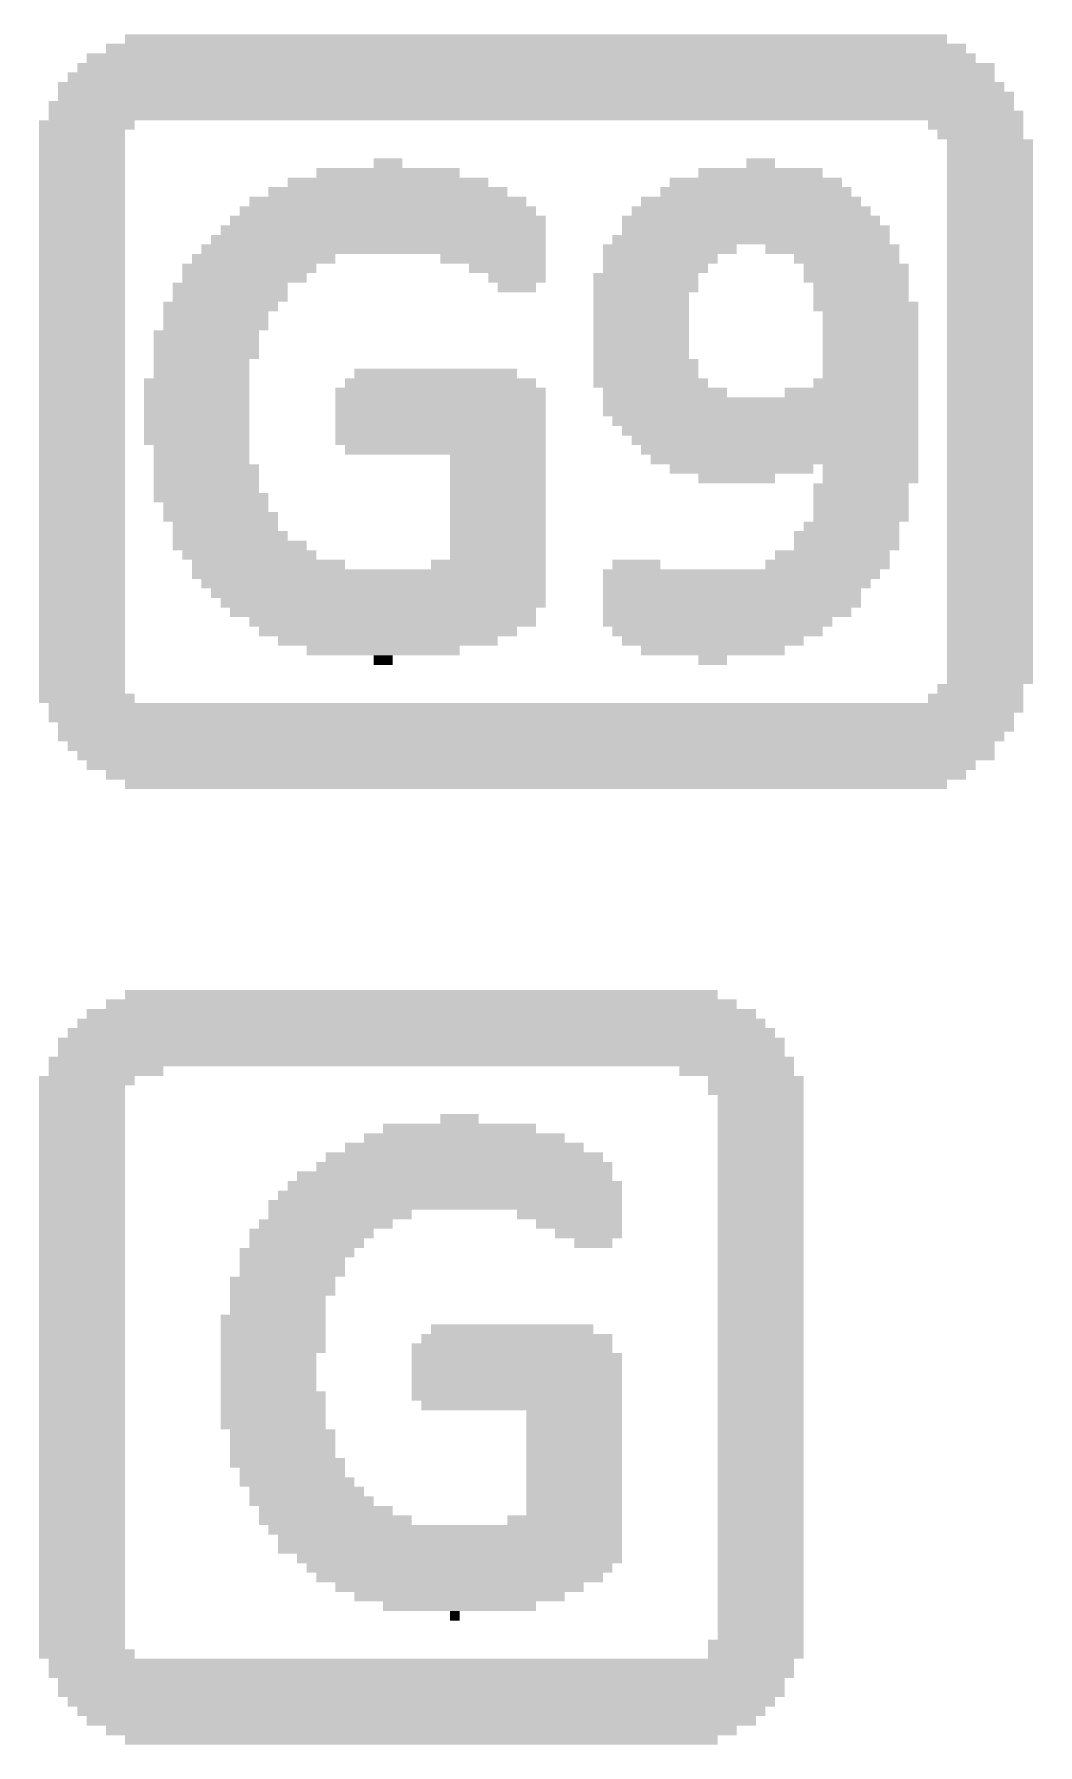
# Model space of a CAD drawing. Header units: millimetres. Extents: x -20.3 to 71.3, y -20.5 to 20.3.
# Drawn here: x 35.003 to 37.67, y -5.863 to -1.316 of the extents above; entities that cross this region are included whole.
import ezdxf

# ---------------------------------------------------------------- set-up
doc = ezdxf.new("R2010")
doc.units = ezdxf.units.MM
doc.layers.add('Top Silkscreen Layer', color=7, linetype='Continuous', true_color=0xffcc00)

msp = doc.modelspace()

# ---------------------------------------------------------------- linework, layer by layer
at = {"layer": 'Top Silkscreen Layer', "const_width": 0.0254}
for points in [[(35.2445, -1.3286), (37.4289, -1.3286)], [(35.2445, -1.3286), (37.4289, -1.3286)], [(35.1937, -1.354), (37.4797, -1.354)], [(35.1937, -1.354), (37.4797, -1.354)], [(35.1175, -1.4048), (37.5559, -1.4048)], [(35.1175, -1.4048), (37.5559, -1.4048)], [(35.1429, -1.3794), (37.5051, -1.3794)], [(35.1429, -1.3794), (37.5051, -1.3794)], [(35.0667, -1.4556), (37.5813, -1.4556)], [(35.0667, -1.4556), (37.5813, -1.4556)], [(35.0921, -1.4302), (37.5559, -1.4302)], [(35.0921, -1.4302), (37.5559, -1.4302)], [(35.0413, -1.5064), (37.6067, -1.5064)], [(35.0413, -1.5064), (37.6067, -1.5064)], [(35.0667, -1.481), (37.6067, -1.481)], [(35.0667, -1.481), (37.6067, -1.481)], [(35.0159, -1.5572), (35.2699, -1.5572)], [(35.0159, -1.5572), (35.2699, -1.5572)], [(35.0413, -1.5318), (37.6321, -1.5318)], [(35.0413, -1.5318), (37.6321, -1.5318)], [(37.3781, -1.5572), (37.6321, -1.5572)], [(37.3781, -1.5572), (37.6321, -1.5572)], [(35.0159, -1.5826), (35.2445, -1.5826)], [(35.0159, -1.5826), (35.2445, -1.5826)], [(37.4035, -1.5826), (37.6321, -1.5826)], [(37.4035, -1.5826), (37.6321, -1.5826)], [(35.0159, -1.608), (35.2445, -1.608)], [(35.0159, -1.608), (35.2445, -1.608)], [(35.0159, -1.6334), (35.2445, -1.6334)], [(35.0159, -1.6334), (35.2445, -1.6334)], [(37.4289, -1.608), (37.6575, -1.608)], [(37.4289, -1.608), (37.6575, -1.608)], [(37.4289, -1.6334), (37.6575, -1.6334)], [(37.4289, -1.6334), (37.6575, -1.6334)], [(35.0159, -1.6588), (35.2445, -1.6588)], [(35.0159, -1.6588), (35.2445, -1.6588)], [(35.0159, -1.6842), (35.2445, -1.6842)], [(35.0159, -1.6842), (35.2445, -1.6842)], [(35.7525, -1.6842), (36.1335, -1.6842)], [(35.7525, -1.6842), (36.1335, -1.6842)], [(35.9049, -1.6588), (35.9811, -1.6588)], [(35.9049, -1.6588), (35.9811, -1.6588)], [(36.7685, -1.6842), (37.0987, -1.6842)], [(36.7685, -1.6842), (37.0987, -1.6842)], [(36.8955, -1.6588), (36.9717, -1.6588)], [(36.8955, -1.6588), (36.9717, -1.6588)], [(37.4289, -1.6588), (37.6575, -1.6588)], [(37.4289, -1.6588), (37.6575, -1.6588)], [(37.4289, -1.6842), (37.6575, -1.6842)], [(37.4289, -1.6842), (37.6575, -1.6842)], [(35.0159, -1.7096), (35.2445, -1.7096)], [(35.0159, -1.7096), (35.2445, -1.7096)], [(35.0159, -1.735), (35.2445, -1.735)], [(35.0159, -1.735), (35.2445, -1.735)], [(35.6255, -1.735), (36.2605, -1.735)], [(35.6255, -1.735), (36.2605, -1.735)], [(35.6763, -1.7096), (36.2097, -1.7096)], [(35.6763, -1.7096), (36.2097, -1.7096)], [(36.6669, -1.735), (37.1749, -1.735)], [(36.6669, -1.735), (37.1749, -1.735)], [(36.6923, -1.7096), (37.1495, -1.7096)], [(36.6923, -1.7096), (37.1495, -1.7096)], [(37.4289, -1.7096), (37.6575, -1.7096)], [(37.4289, -1.7096), (37.6575, -1.7096)], [(37.4289, -1.735), (37.6575, -1.735)], [(37.4289, -1.735), (37.6575, -1.735)], [(35.0159, -1.7604), (35.2445, -1.7604)], [(35.0159, -1.7604), (35.2445, -1.7604)], [(35.0159, -1.7858), (35.2445, -1.7858)], [(35.0159, -1.7858), (35.2445, -1.7858)], [(35.5493, -1.7858), (36.3367, -1.7858)], [(35.5493, -1.7858), (36.3367, -1.7858)], [(35.5747, -1.7604), (36.3113, -1.7604)], [(35.5747, -1.7604), (36.3113, -1.7604)], [(36.5907, -1.7858), (37.2257, -1.7858)], [(36.5907, -1.7858), (37.2257, -1.7858)], [(36.6161, -1.7604), (37.2003, -1.7604)], [(36.6161, -1.7604), (37.2003, -1.7604)], [(37.4289, -1.7604), (37.6575, -1.7604)], [(37.4289, -1.7604), (37.6575, -1.7604)], [(37.4289, -1.7858), (37.6575, -1.7858)], [(37.4289, -1.7858), (37.6575, -1.7858)], [(35.0159, -1.8112), (35.2445, -1.8112)], [(35.0159, -1.8112), (35.2445, -1.8112)], [(35.5239, -1.8112), (36.3621, -1.8112)], [(35.5239, -1.8112), (36.3621, -1.8112)], [(36.5653, -1.8112), (37.2511, -1.8112)], [(36.5653, -1.8112), (37.2511, -1.8112)], [(37.4289, -1.8112), (37.6575, -1.8112)], [(37.4289, -1.8112), (37.6575, -1.8112)], [(35.0159, -1.8366), (35.2445, -1.8366)], [(35.0159, -1.8366), (35.2445, -1.8366)], [(35.0159, -1.862), (35.2445, -1.862)], [(35.0159, -1.862), (35.2445, -1.862)], [(35.4731, -1.862), (36.3621, -1.862)], [(35.4731, -1.862), (36.3621, -1.862)], [(35.4985, -1.8366), (36.3621, -1.8366)], [(35.4985, -1.8366), (36.3621, -1.8366)], [(36.5399, -1.862), (37.2765, -1.862)], [(36.5399, -1.862), (37.2765, -1.862)], [(36.5653, -1.8366), (37.2765, -1.8366)], [(36.5653, -1.8366), (37.2765, -1.8366)], [(37.4289, -1.8366), (37.6575, -1.8366)], [(37.4289, -1.8366), (37.6575, -1.8366)], [(37.4289, -1.862), (37.6575, -1.862)], [(37.4289, -1.862), (37.6575, -1.862)], [(35.0159, -1.8874), (35.2445, -1.8874)], [(35.0159, -1.8874), (35.2445, -1.8874)], [(35.0159, -1.9128), (35.2445, -1.9128)], [(35.0159, -1.9128), (35.2445, -1.9128)], [(35.4223, -1.9128), (35.8033, -1.9128)], [(35.4223, -1.9128), (35.8033, -1.9128)], [(35.4477, -1.8874), (36.3621, -1.8874)], [(35.4477, -1.8874), (36.3621, -1.8874)], [(36.0827, -1.9128), (36.3621, -1.9128)], [(36.0827, -1.9128), (36.3621, -1.9128)], [(36.5145, -1.8874), (36.8701, -1.8874)], [(36.5145, -1.8874), (36.8701, -1.8874)], [(36.5145, -1.9128), (36.8193, -1.9128)], [(36.5145, -1.9128), (36.8193, -1.9128)], [(36.9463, -1.8874), (37.3019, -1.8874)], [(36.9463, -1.8874), (37.3019, -1.8874)], [(37.0225, -1.9128), (37.3019, -1.9128)], [(37.0225, -1.9128), (37.3019, -1.9128)], [(37.4289, -1.8874), (37.6575, -1.8874)], [(37.4289, -1.8874), (37.6575, -1.8874)], [(37.4289, -1.9128), (37.6575, -1.9128)], [(37.4289, -1.9128), (37.6575, -1.9128)], [(35.0159, -1.9382), (35.2445, -1.9382)], [(35.0159, -1.9382), (35.2445, -1.9382)], [(35.0159, -1.9636), (35.2445, -1.9636)], [(35.0159, -1.9636), (35.2445, -1.9636)], [(35.3969, -1.9382), (35.7525, -1.9382)], [(35.3969, -1.9382), (35.7525, -1.9382)], [(35.3969, -1.9636), (35.7271, -1.9636)], [(35.3969, -1.9636), (35.7271, -1.9636)], [(36.1589, -1.9382), (36.3621, -1.9382)], [(36.1589, -1.9382), (36.3621, -1.9382)], [(36.2097, -1.9636), (36.3621, -1.9636)], [(36.2097, -1.9636), (36.3621, -1.9636)], [(36.4891, -1.9636), (36.7685, -1.9636)], [(36.4891, -1.9636), (36.7685, -1.9636)], [(36.5145, -1.9382), (36.7939, -1.9382)], [(36.5145, -1.9382), (36.7939, -1.9382)], [(37.0479, -1.9382), (37.3273, -1.9382)], [(37.0479, -1.9382), (37.3273, -1.9382)], [(37.0479, -1.9636), (37.3273, -1.9636)], [(37.0479, -1.9636), (37.3273, -1.9636)], [(37.4289, -1.9382), (37.6575, -1.9382)], [(37.4289, -1.9382), (37.6575, -1.9382)], [(37.4289, -1.9636), (37.6575, -1.9636)], [(37.4289, -1.9636), (37.6575, -1.9636)], [(35.0159, -1.989), (35.2445, -1.989)], [(35.0159, -1.989), (35.2445, -1.989)], [(35.3715, -1.989), (35.6763, -1.989)], [(35.3715, -1.989), (35.6763, -1.989)], [(36.2351, -1.989), (36.3367, -1.989)], [(36.2351, -1.989), (36.3367, -1.989)], [(36.4891, -1.989), (36.7685, -1.989)], [(36.4891, -1.989), (36.7685, -1.989)], [(37.0733, -1.989), (37.3273, -1.989)], [(37.0733, -1.989), (37.3273, -1.989)], [(37.4289, -1.989), (37.6575, -1.989)], [(37.4289, -1.989), (37.6575, -1.989)], [(35.0159, -2.0144), (35.2445, -2.0144)], [(35.0159, -2.0144), (35.2445, -2.0144)], [(35.0159, -2.0398), (35.2445, -2.0398)], [(35.0159, -2.0398), (35.2445, -2.0398)], [(35.3461, -2.0398), (35.6509, -2.0398)], [(35.3461, -2.0398), (35.6509, -2.0398)], [(35.3715, -2.0144), (35.6763, -2.0144)], [(35.3715, -2.0144), (35.6763, -2.0144)], [(36.4891, -2.0144), (36.7431, -2.0144)], [(36.4891, -2.0144), (36.7431, -2.0144)], [(36.4891, -2.0398), (36.7431, -2.0398)], [(36.4891, -2.0398), (36.7431, -2.0398)], [(37.0733, -2.0144), (37.3273, -2.0144)], [(37.0733, -2.0144), (37.3273, -2.0144)], [(37.0733, -2.0398), (37.3527, -2.0398)], [(37.0733, -2.0398), (37.3527, -2.0398)], [(37.4289, -2.0144), (37.6575, -2.0144)], [(37.4289, -2.0144), (37.6575, -2.0144)], [(37.4289, -2.0398), (37.6575, -2.0398)], [(37.4289, -2.0398), (37.6575, -2.0398)], [(35.0159, -2.0652), (35.2445, -2.0652)], [(35.0159, -2.0652), (35.2445, -2.0652)], [(35.0159, -2.0906), (35.2445, -2.0906)], [(35.0159, -2.0906), (35.2445, -2.0906)], [(35.3461, -2.0652), (35.6255, -2.0652)], [(35.3461, -2.0652), (35.6255, -2.0652)], [(35.3461, -2.0906), (35.6255, -2.0906)], [(35.3461, -2.0906), (35.6255, -2.0906)], [(36.4891, -2.0652), (36.7431, -2.0652)], [(36.4891, -2.0652), (36.7431, -2.0652)], [(36.4891, -2.0906), (36.7431, -2.0906)], [(36.4891, -2.0906), (36.7431, -2.0906)], [(37.0987, -2.0652), (37.3527, -2.0652)], [(37.0987, -2.0652), (37.3527, -2.0652)], [(37.0987, -2.0906), (37.3527, -2.0906)], [(37.0987, -2.0906), (37.3527, -2.0906)], [(37.4289, -2.0652), (37.6575, -2.0652)], [(37.4289, -2.0652), (37.6575, -2.0652)], [(37.4289, -2.0906), (37.6575, -2.0906)], [(37.4289, -2.0906), (37.6575, -2.0906)], [(35.0159, -2.116), (35.2445, -2.116)], [(35.0159, -2.116), (35.2445, -2.116)], [(35.0159, -2.1414), (35.2445, -2.1414)], [(35.0159, -2.1414), (35.2445, -2.1414)], [(35.3207, -2.116), (35.6001, -2.116)], [(35.3207, -2.116), (35.6001, -2.116)], [(35.3207, -2.1414), (35.6001, -2.1414)], [(35.3207, -2.1414), (35.6001, -2.1414)], [(36.4891, -2.116), (36.7431, -2.116)], [(36.4891, -2.116), (36.7431, -2.116)], [(36.4891, -2.1414), (36.7431, -2.1414)], [(36.4891, -2.1414), (36.7431, -2.1414)], [(37.0987, -2.116), (37.3527, -2.116)], [(37.0987, -2.116), (37.3527, -2.116)], [(37.0987, -2.1414), (37.3527, -2.1414)], [(37.0987, -2.1414), (37.3527, -2.1414)], [(37.4289, -2.116), (37.6575, -2.116)], [(37.4289, -2.116), (37.6575, -2.116)], [(37.4289, -2.1414), (37.6575, -2.1414)], [(37.4289, -2.1414), (37.6575, -2.1414)], [(35.0159, -2.1668), (35.2445, -2.1668)], [(35.0159, -2.1668), (35.2445, -2.1668)], [(35.0159, -2.1922), (35.2445, -2.1922)], [(35.0159, -2.1922), (35.2445, -2.1922)], [(35.3207, -2.1668), (35.6001, -2.1668)], [(35.3207, -2.1668), (35.6001, -2.1668)], [(35.3207, -2.1922), (35.5747, -2.1922)], [(35.3207, -2.1922), (35.5747, -2.1922)], [(36.4891, -2.1668), (36.7431, -2.1668)], [(36.4891, -2.1668), (36.7431, -2.1668)], [(36.4891, -2.1922), (36.7685, -2.1922)], [(36.4891, -2.1922), (36.7685, -2.1922)], [(37.0987, -2.1668), (37.3527, -2.1668)], [(37.0987, -2.1668), (37.3527, -2.1668)], [(37.0987, -2.1922), (37.3527, -2.1922)], [(37.0987, -2.1922), (37.3527, -2.1922)], [(37.4289, -2.1668), (37.6575, -2.1668)], [(37.4289, -2.1668), (37.6575, -2.1668)], [(37.4289, -2.1922), (37.6575, -2.1922)], [(37.4289, -2.1922), (37.6575, -2.1922)], [(35.0159, -2.2176), (35.2445, -2.2176)], [(35.0159, -2.2176), (35.2445, -2.2176)], [(35.3207, -2.2176), (35.5747, -2.2176)], [(35.3207, -2.2176), (35.5747, -2.2176)], [(35.8541, -2.2176), (36.2859, -2.2176)], [(35.8541, -2.2176), (36.2859, -2.2176)], [(36.4891, -2.2176), (36.7685, -2.2176)], [(36.4891, -2.2176), (36.7685, -2.2176)], [(37.0987, -2.2176), (37.3527, -2.2176)], [(37.0987, -2.2176), (37.3527, -2.2176)], [(37.4289, -2.2176), (37.6575, -2.2176)], [(37.4289, -2.2176), (37.6575, -2.2176)], [(35.0159, -2.243), (35.2445, -2.243)], [(35.0159, -2.243), (35.2445, -2.243)], [(35.0159, -2.2684), (35.2445, -2.2684)], [(35.0159, -2.2684), (35.2445, -2.2684)], [(35.2953, -2.243), (35.5747, -2.243)], [(35.2953, -2.243), (35.5747, -2.243)], [(35.2953, -2.2684), (35.5747, -2.2684)], [(35.2953, -2.2684), (35.5747, -2.2684)], [(35.8033, -2.2684), (36.3621, -2.2684)], [(35.8033, -2.2684), (36.3621, -2.2684)], [(35.8287, -2.243), (36.3367, -2.243)], [(35.8287, -2.243), (36.3367, -2.243)], [(36.4891, -2.243), (36.7939, -2.243)], [(36.4891, -2.243), (36.7939, -2.243)], [(36.5145, -2.2684), (36.8447, -2.2684)], [(36.5145, -2.2684), (36.8447, -2.2684)], [(36.9971, -2.2684), (37.3527, -2.2684)], [(36.9971, -2.2684), (37.3527, -2.2684)], [(37.0733, -2.243), (37.3527, -2.243)], [(37.0733, -2.243), (37.3527, -2.243)], [(37.4289, -2.243), (37.6575, -2.243)], [(37.4289, -2.243), (37.6575, -2.243)], [(37.4289, -2.2684), (37.6575, -2.2684)], [(37.4289, -2.2684), (37.6575, -2.2684)], [(35.0159, -2.2938), (35.2445, -2.2938)], [(35.0159, -2.2938), (35.2445, -2.2938)], [(35.0159, -2.3192), (35.2445, -2.3192)], [(35.0159, -2.3192), (35.2445, -2.3192)], [(35.2953, -2.2938), (35.5747, -2.2938)], [(35.2953, -2.2938), (35.5747, -2.2938)], [(35.2953, -2.3192), (35.5747, -2.3192)], [(35.2953, -2.3192), (35.5747, -2.3192)], [(35.8033, -2.2938), (36.3621, -2.2938)], [(35.8033, -2.2938), (36.3621, -2.2938)], [(35.8033, -2.3192), (36.3621, -2.3192)], [(35.8033, -2.3192), (36.3621, -2.3192)], [(36.5145, -2.2938), (37.3527, -2.2938)], [(36.5145, -2.2938), (37.3527, -2.2938)], [(36.5145, -2.3192), (37.3527, -2.3192)], [(36.5145, -2.3192), (37.3527, -2.3192)], [(37.4289, -2.2938), (37.6575, -2.2938)], [(37.4289, -2.2938), (37.6575, -2.2938)], [(37.4289, -2.3192), (37.6575, -2.3192)], [(37.4289, -2.3192), (37.6575, -2.3192)], [(35.0159, -2.3446), (35.2445, -2.3446)], [(35.0159, -2.3446), (35.2445, -2.3446)], [(35.0159, -2.37), (35.2445, -2.37)], [(35.0159, -2.37), (35.2445, -2.37)], [(35.2953, -2.3446), (35.5747, -2.3446)], [(35.2953, -2.3446), (35.5747, -2.3446)], [(35.2953, -2.37), (35.5747, -2.37)], [(35.2953, -2.37), (35.5747, -2.37)], [(35.8033, -2.3446), (36.3621, -2.3446)], [(35.8033, -2.3446), (36.3621, -2.3446)], [(35.8033, -2.37), (36.3621, -2.37)], [(35.8033, -2.37), (36.3621, -2.37)], [(36.5399, -2.3446), (37.3527, -2.3446)], [(36.5399, -2.3446), (37.3527, -2.3446)], [(36.5653, -2.37), (37.3527, -2.37)], [(36.5653, -2.37), (37.3527, -2.37)], [(37.4289, -2.3446), (37.6575, -2.3446)], [(37.4289, -2.3446), (37.6575, -2.3446)], [(37.4289, -2.37), (37.6575, -2.37)], [(37.4289, -2.37), (37.6575, -2.37)], [(35.0159, -2.3954), (35.2445, -2.3954)], [(35.0159, -2.3954), (35.2445, -2.3954)], [(35.0159, -2.4208), (35.2445, -2.4208)], [(35.0159, -2.4208), (35.2445, -2.4208)], [(35.2953, -2.3954), (35.5747, -2.3954)], [(35.2953, -2.3954), (35.5747, -2.3954)], [(35.3207, -2.4208), (35.5747, -2.4208)], [(35.3207, -2.4208), (35.5747, -2.4208)], [(35.8033, -2.3954), (36.3621, -2.3954)], [(35.8033, -2.3954), (36.3621, -2.3954)], [(35.8287, -2.4208), (36.3621, -2.4208)], [(35.8287, -2.4208), (36.3621, -2.4208)], [(36.5907, -2.3954), (37.3527, -2.3954)], [(36.5907, -2.3954), (37.3527, -2.3954)], [(36.6161, -2.4208), (37.3527, -2.4208)], [(36.6161, -2.4208), (37.3527, -2.4208)], [(37.4289, -2.3954), (37.6575, -2.3954)], [(37.4289, -2.3954), (37.6575, -2.3954)], [(37.4289, -2.4208), (37.6575, -2.4208)], [(37.4289, -2.4208), (37.6575, -2.4208)], [(35.0159, -2.4462), (35.2445, -2.4462)], [(35.0159, -2.4462), (35.2445, -2.4462)], [(35.3207, -2.4462), (35.5747, -2.4462)], [(35.3207, -2.4462), (35.5747, -2.4462)], [(36.1081, -2.4462), (36.3621, -2.4462)], [(36.1081, -2.4462), (36.3621, -2.4462)], [(36.6415, -2.4462), (37.3527, -2.4462)], [(36.6415, -2.4462), (37.3527, -2.4462)], [(37.4289, -2.4462), (37.6575, -2.4462)], [(37.4289, -2.4462), (37.6575, -2.4462)], [(35.0159, -2.4716), (35.2445, -2.4716)], [(35.0159, -2.4716), (35.2445, -2.4716)], [(35.0159, -2.497), (35.2445, -2.497)], [(35.0159, -2.497), (35.2445, -2.497)], [(35.3207, -2.4716), (35.6001, -2.4716)], [(35.3207, -2.4716), (35.6001, -2.4716)], [(35.3207, -2.497), (35.6001, -2.497)], [(35.3207, -2.497), (35.6001, -2.497)], [(36.1081, -2.4716), (36.3621, -2.4716)], [(36.1081, -2.4716), (36.3621, -2.4716)], [(36.1081, -2.497), (36.3621, -2.497)], [(36.1081, -2.497), (36.3621, -2.497)], [(36.6923, -2.4716), (37.0733, -2.4716)], [(36.6923, -2.4716), (37.0733, -2.4716)], [(36.7685, -2.497), (36.9717, -2.497)], [(36.7685, -2.497), (36.9717, -2.497)], [(37.0987, -2.4716), (37.3527, -2.4716)], [(37.0987, -2.4716), (37.3527, -2.4716)], [(37.0987, -2.497), (37.3527, -2.497)], [(37.0987, -2.497), (37.3527, -2.497)], [(37.4289, -2.4716), (37.6575, -2.4716)], [(37.4289, -2.4716), (37.6575, -2.4716)], [(37.4289, -2.497), (37.6575, -2.497)], [(37.4289, -2.497), (37.6575, -2.497)], [(35.0159, -2.5224), (35.2445, -2.5224)], [(35.0159, -2.5224), (35.2445, -2.5224)], [(35.0159, -2.5478), (35.2445, -2.5478)], [(35.0159, -2.5478), (35.2445, -2.5478)], [(35.3207, -2.5224), (35.6001, -2.5224)], [(35.3207, -2.5224), (35.6001, -2.5224)], [(35.3207, -2.5478), (35.6255, -2.5478)], [(35.3207, -2.5478), (35.6255, -2.5478)], [(36.1081, -2.5224), (36.3621, -2.5224)], [(36.1081, -2.5224), (36.3621, -2.5224)], [(36.1081, -2.5478), (36.3621, -2.5478)], [(36.1081, -2.5478), (36.3621, -2.5478)], [(37.0733, -2.5224), (37.3273, -2.5224)], [(37.0733, -2.5224), (37.3273, -2.5224)], [(37.0733, -2.5478), (37.3273, -2.5478)], [(37.0733, -2.5478), (37.3273, -2.5478)], [(37.4289, -2.5224), (37.6575, -2.5224)], [(37.4289, -2.5224), (37.6575, -2.5224)], [(37.4289, -2.5478), (37.6575, -2.5478)], [(37.4289, -2.5478), (37.6575, -2.5478)], [(35.0159, -2.5732), (35.2445, -2.5732)], [(35.0159, -2.5732), (35.2445, -2.5732)], [(35.0159, -2.5986), (35.2445, -2.5986)], [(35.0159, -2.5986), (35.2445, -2.5986)], [(35.3461, -2.5732), (35.6255, -2.5732)], [(35.3461, -2.5732), (35.6255, -2.5732)], [(35.3461, -2.5986), (35.6509, -2.5986)], [(35.3461, -2.5986), (35.6509, -2.5986)], [(36.1081, -2.5732), (36.3621, -2.5732)], [(36.1081, -2.5732), (36.3621, -2.5732)], [(36.1081, -2.5986), (36.3621, -2.5986)], [(36.1081, -2.5986), (36.3621, -2.5986)], [(37.0733, -2.5732), (37.3273, -2.5732)], [(37.0733, -2.5732), (37.3273, -2.5732)], [(37.0733, -2.5986), (37.3273, -2.5986)], [(37.0733, -2.5986), (37.3273, -2.5986)], [(37.4289, -2.5732), (37.6575, -2.5732)], [(37.4289, -2.5732), (37.6575, -2.5732)], [(37.4289, -2.5986), (37.6575, -2.5986)], [(37.4289, -2.5986), (37.6575, -2.5986)], [(35.0159, -2.624), (35.2445, -2.624)], [(35.0159, -2.624), (35.2445, -2.624)], [(35.0159, -2.6494), (35.2445, -2.6494)], [(35.0159, -2.6494), (35.2445, -2.6494)], [(35.3715, -2.624), (35.6509, -2.624)], [(35.3715, -2.624), (35.6509, -2.624)], [(35.3715, -2.6494), (35.6763, -2.6494)], [(35.3715, -2.6494), (35.6763, -2.6494)], [(36.1081, -2.624), (36.3621, -2.624)], [(36.1081, -2.624), (36.3621, -2.624)], [(36.1081, -2.6494), (36.3621, -2.6494)], [(36.1081, -2.6494), (36.3621, -2.6494)], [(37.0225, -2.6494), (37.3019, -2.6494)], [(37.0225, -2.6494), (37.3019, -2.6494)], [(37.0479, -2.624), (37.3019, -2.624)], [(37.0479, -2.624), (37.3019, -2.624)], [(37.4289, -2.624), (37.6575, -2.624)], [(37.4289, -2.624), (37.6575, -2.624)], [(37.4289, -2.6494), (37.6575, -2.6494)], [(37.4289, -2.6494), (37.6575, -2.6494)], [(35.0159, -2.6748), (35.2445, -2.6748)], [(35.0159, -2.6748), (35.2445, -2.6748)], [(35.3715, -2.6748), (35.7271, -2.6748)], [(35.3715, -2.6748), (35.7271, -2.6748)], [(36.1081, -2.6748), (36.3621, -2.6748)], [(36.1081, -2.6748), (36.3621, -2.6748)], [(37.0225, -2.6748), (37.3019, -2.6748)], [(37.0225, -2.6748), (37.3019, -2.6748)], [(37.4289, -2.6748), (37.6575, -2.6748)], [(37.4289, -2.6748), (37.6575, -2.6748)], [(35.0159, -2.7002), (35.2445, -2.7002)], [(35.0159, -2.7002), (35.2445, -2.7002)], [(35.0159, -2.7256), (35.2445, -2.7256)], [(35.0159, -2.7256), (35.2445, -2.7256)], [(35.3969, -2.7002), (35.7525, -2.7002)], [(35.3969, -2.7002), (35.7525, -2.7002)], [(35.4223, -2.7256), (35.8287, -2.7256)], [(35.4223, -2.7256), (35.8287, -2.7256)], [(36.0573, -2.7256), (36.3621, -2.7256)], [(36.0573, -2.7256), (36.3621, -2.7256)], [(36.1081, -2.7002), (36.3621, -2.7002)], [(36.1081, -2.7002), (36.3621, -2.7002)], [(36.5399, -2.7256), (36.6669, -2.7256)], [(36.5399, -2.7256), (36.6669, -2.7256)], [(36.9463, -2.7256), (37.2765, -2.7256)], [(36.9463, -2.7256), (37.2765, -2.7256)], [(36.9717, -2.7002), (37.2765, -2.7002)], [(36.9717, -2.7002), (37.2765, -2.7002)], [(37.4289, -2.7002), (37.6575, -2.7002)], [(37.4289, -2.7002), (37.6575, -2.7002)], [(37.4289, -2.7256), (37.6575, -2.7256)], [(37.4289, -2.7256), (37.6575, -2.7256)], [(35.0159, -2.751), (35.2445, -2.751)], [(35.0159, -2.751), (35.2445, -2.751)], [(35.0159, -2.7764), (35.2445, -2.7764)], [(35.0159, -2.7764), (35.2445, -2.7764)], [(35.4223, -2.751), (36.3621, -2.751)], [(35.4223, -2.751), (36.3621, -2.751)], [(35.4477, -2.7764), (36.3621, -2.7764)], [(35.4477, -2.7764), (36.3621, -2.7764)], [(36.5145, -2.751), (37.2511, -2.751)], [(36.5145, -2.751), (37.2511, -2.751)], [(36.5145, -2.7764), (37.2257, -2.7764)], [(36.5145, -2.7764), (37.2257, -2.7764)], [(37.4289, -2.751), (37.6575, -2.751)], [(37.4289, -2.751), (37.6575, -2.751)], [(37.4289, -2.7764), (37.6575, -2.7764)], [(37.4289, -2.7764), (37.6575, -2.7764)], [(35.0159, -2.8018), (35.2445, -2.8018)], [(35.0159, -2.8018), (35.2445, -2.8018)], [(35.0159, -2.8272), (35.2445, -2.8272)], [(35.0159, -2.8272), (35.2445, -2.8272)], [(35.4731, -2.8018), (36.3621, -2.8018)], [(35.4731, -2.8018), (36.3621, -2.8018)], [(35.4985, -2.8272), (36.3621, -2.8272)], [(35.4985, -2.8272), (36.3621, -2.8272)], [(36.5145, -2.8018), (37.2003, -2.8018)], [(36.5145, -2.8018), (37.2003, -2.8018)], [(36.5145, -2.8272), (37.2003, -2.8272)], [(36.5145, -2.8272), (37.2003, -2.8272)], [(37.4289, -2.8018), (37.6575, -2.8018)], [(37.4289, -2.8018), (37.6575, -2.8018)], [(37.4289, -2.8272), (37.6575, -2.8272)], [(37.4289, -2.8272), (37.6575, -2.8272)], [(35.0159, -2.8526), (35.2445, -2.8526)], [(35.0159, -2.8526), (35.2445, -2.8526)], [(35.5239, -2.8526), (36.3367, -2.8526)], [(35.5239, -2.8526), (36.3367, -2.8526)], [(36.5145, -2.8526), (37.1749, -2.8526)], [(36.5145, -2.8526), (37.1749, -2.8526)], [(37.4289, -2.8526), (37.6575, -2.8526)], [(37.4289, -2.8526), (37.6575, -2.8526)], [(35.0159, -2.878), (35.2445, -2.878)], [(35.0159, -2.878), (35.2445, -2.878)], [(35.0159, -2.9034), (35.2445, -2.9034)], [(35.0159, -2.9034), (35.2445, -2.9034)], [(35.5747, -2.878), (36.3367, -2.878)], [(35.5747, -2.878), (36.3367, -2.878)], [(35.6001, -2.9034), (36.2859, -2.9034)], [(35.6001, -2.9034), (36.2859, -2.9034)], [(36.5145, -2.878), (37.1241, -2.878)], [(36.5145, -2.878), (37.1241, -2.878)], [(36.5399, -2.9034), (37.0987, -2.9034)], [(36.5399, -2.9034), (37.0987, -2.9034)], [(37.4289, -2.878), (37.6575, -2.878)], [(37.4289, -2.878), (37.6575, -2.878)], [(37.4289, -2.9034), (37.6575, -2.9034)], [(37.4289, -2.9034), (37.6575, -2.9034)], [(35.0159, -2.9288), (35.2445, -2.9288)], [(35.0159, -2.9288), (35.2445, -2.9288)], [(35.0159, -2.9542), (35.2445, -2.9542)], [(35.0159, -2.9542), (35.2445, -2.9542)], [(35.6509, -2.9288), (36.2351, -2.9288)], [(35.6509, -2.9288), (36.2351, -2.9288)], [(35.7271, -2.9542), (36.1335, -2.9542)], [(35.7271, -2.9542), (36.1335, -2.9542)], [(36.5653, -2.9288), (37.0479, -2.9288)], [(36.5653, -2.9288), (37.0479, -2.9288)], [(36.6161, -2.9542), (36.9971, -2.9542)], [(36.6161, -2.9542), (36.9971, -2.9542)], [(37.4289, -2.9288), (37.6575, -2.9288)], [(37.4289, -2.9288), (37.6575, -2.9288)], [(37.4289, -2.9542), (37.6575, -2.9542)], [(37.4289, -2.9542), (37.6575, -2.9542)], [(35.0159, -2.9796), (35.2445, -2.9796)], [(35.0159, -2.9796), (35.2445, -2.9796)], [(35.0159, -3.005), (35.2445, -3.005)], [(35.0159, -3.005), (35.2445, -3.005)], [(35.9049, -2.9796), (35.9557, -2.9796)], [(35.9049, -2.9796), (35.9557, -2.9796)], [(36.7685, -2.9796), (36.8447, -2.9796)], [(36.7685, -2.9796), (36.8447, -2.9796)], [(37.4289, -2.9796), (37.6575, -2.9796)], [(37.4289, -2.9796), (37.6575, -2.9796)], [(37.4289, -3.005), (37.6575, -3.005)], [(37.4289, -3.005), (37.6575, -3.005)], [(35.0159, -3.0304), (35.2445, -3.0304)], [(35.0159, -3.0304), (35.2445, -3.0304)], [(35.0159, -3.0558), (35.2445, -3.0558)], [(35.0159, -3.0558), (35.2445, -3.0558)], [(37.4035, -3.0558), (37.6321, -3.0558)], [(37.4035, -3.0558), (37.6321, -3.0558)], [(37.4289, -3.0304), (37.6575, -3.0304)], [(37.4289, -3.0304), (37.6575, -3.0304)], [(35.0159, -3.0812), (35.2699, -3.0812)], [(35.0159, -3.0812), (35.2699, -3.0812)], [(37.3781, -3.0812), (37.6321, -3.0812)], [(37.3781, -3.0812), (37.6321, -3.0812)], [(35.0413, -3.1066), (37.6321, -3.1066)], [(35.0413, -3.1066), (37.6321, -3.1066)], [(35.0413, -3.132), (37.6067, -3.132)], [(35.0413, -3.132), (37.6067, -3.132)], [(35.0667, -3.1574), (37.6067, -3.1574)], [(35.0667, -3.1574), (37.6067, -3.1574)], [(35.0667, -3.1828), (37.5813, -3.1828)], [(35.0667, -3.1828), (37.5813, -3.1828)], [(35.0921, -3.2082), (37.5559, -3.2082)], [(35.0921, -3.2082), (37.5559, -3.2082)], [(35.1175, -3.2336), (37.5559, -3.2336)], [(35.1175, -3.2336), (37.5559, -3.2336)], [(35.1429, -3.259), (37.5051, -3.259)], [(35.1429, -3.259), (37.5051, -3.259)], [(35.1937, -3.2844), (37.4797, -3.2844)], [(35.1937, -3.2844), (37.4797, -3.2844)], [(35.2445, -3.3098), (37.4289, -3.3098)], [(35.2445, -3.3098), (37.4289, -3.3098)], [(35.2445, -3.8686), (36.8193, -3.8686)], [(35.2445, -3.8686), (36.8193, -3.8686)], [(35.1429, -3.9194), (36.9209, -3.9194)], [(35.1429, -3.9194), (36.9209, -3.9194)], [(35.1937, -3.894), (36.8701, -3.894)], [(35.1937, -3.894), (36.8701, -3.894)], [(35.1175, -3.9448), (36.9463, -3.9448)], [(35.1175, -3.9448), (36.9463, -3.9448)], [(35.0667, -3.9956), (36.9971, -3.9956)], [(35.0667, -3.9956), (36.9971, -3.9956)], [(35.0921, -3.9702), (36.9717, -3.9702)], [(35.0921, -3.9702), (36.9717, -3.9702)], [(35.0413, -4.0464), (37.0225, -4.0464)], [(35.0413, -4.0464), (37.0225, -4.0464)], [(35.0667, -4.021), (36.9971, -4.021)], [(35.0667, -4.021), (36.9971, -4.021)], [(35.0159, -4.0972), (35.2699, -4.0972)], [(35.0159, -4.0972), (35.2699, -4.0972)], [(35.0413, -4.0718), (35.3461, -4.0718)], [(35.0413, -4.0718), (35.3461, -4.0718)], [(36.7177, -4.0718), (37.0225, -4.0718)], [(36.7177, -4.0718), (37.0225, -4.0718)], [(36.7939, -4.0972), (37.0479, -4.0972)], [(36.7939, -4.0972), (37.0479, -4.0972)], [(35.0159, -4.1226), (35.2445, -4.1226)], [(35.0159, -4.1226), (35.2445, -4.1226)], [(35.0159, -4.148), (35.2445, -4.148)], [(35.0159, -4.148), (35.2445, -4.148)], [(36.7939, -4.1226), (37.0479, -4.1226)], [(36.7939, -4.1226), (37.0479, -4.1226)], [(36.8193, -4.148), (37.0479, -4.148)], [(36.8193, -4.148), (37.0479, -4.148)], [(35.0159, -4.1734), (35.2445, -4.1734)], [(35.0159, -4.1734), (35.2445, -4.1734)], [(36.8193, -4.1734), (37.0479, -4.1734)], [(36.8193, -4.1734), (37.0479, -4.1734)], [(35.0159, -4.1988), (35.2445, -4.1988)], [(35.0159, -4.1988), (35.2445, -4.1988)], [(35.0159, -4.2242), (35.2445, -4.2242)], [(35.0159, -4.2242), (35.2445, -4.2242)], [(35.9303, -4.2242), (36.3367, -4.2242)], [(35.9303, -4.2242), (36.3367, -4.2242)], [(36.0827, -4.1988), (36.1843, -4.1988)], [(36.0827, -4.1988), (36.1843, -4.1988)], [(36.8193, -4.1988), (37.0479, -4.1988)], [(36.8193, -4.1988), (37.0479, -4.1988)], [(36.8193, -4.2242), (37.0479, -4.2242)], [(36.8193, -4.2242), (37.0479, -4.2242)], [(35.0159, -4.2496), (35.2445, -4.2496)], [(35.0159, -4.2496), (35.2445, -4.2496)], [(35.0159, -4.275), (35.2445, -4.275)], [(35.0159, -4.275), (35.2445, -4.275)], [(35.8287, -4.275), (36.4637, -4.275)], [(35.8287, -4.275), (36.4637, -4.275)], [(35.8795, -4.2496), (36.4129, -4.2496)], [(35.8795, -4.2496), (36.4129, -4.2496)], [(36.8193, -4.2496), (37.0479, -4.2496)], [(36.8193, -4.2496), (37.0479, -4.2496)], [(36.8193, -4.275), (37.0479, -4.275)], [(36.8193, -4.275), (37.0479, -4.275)], [(35.0159, -4.3004), (35.2445, -4.3004)], [(35.0159, -4.3004), (35.2445, -4.3004)], [(35.0159, -4.3258), (35.2445, -4.3258)], [(35.0159, -4.3258), (35.2445, -4.3258)], [(35.7525, -4.3258), (36.5399, -4.3258)], [(35.7525, -4.3258), (36.5399, -4.3258)], [(35.7779, -4.3004), (36.5145, -4.3004)], [(35.7779, -4.3004), (36.5145, -4.3004)], [(36.8193, -4.3004), (37.0479, -4.3004)], [(36.8193, -4.3004), (37.0479, -4.3004)], [(36.8193, -4.3258), (37.0479, -4.3258)], [(36.8193, -4.3258), (37.0479, -4.3258)], [(35.0159, -4.3512), (35.2445, -4.3512)], [(35.0159, -4.3512), (35.2445, -4.3512)], [(35.0159, -4.3766), (35.2445, -4.3766)], [(35.0159, -4.3766), (35.2445, -4.3766)], [(35.6763, -4.3766), (36.5653, -4.3766)], [(35.6763, -4.3766), (36.5653, -4.3766)], [(35.7017, -4.3512), (36.5399, -4.3512)], [(35.7017, -4.3512), (36.5399, -4.3512)], [(36.8193, -4.3512), (37.0479, -4.3512)], [(36.8193, -4.3512), (37.0479, -4.3512)], [(36.8193, -4.3766), (37.0479, -4.3766)], [(36.8193, -4.3766), (37.0479, -4.3766)], [(35.0159, -4.402), (35.2445, -4.402)], [(35.0159, -4.402), (35.2445, -4.402)], [(35.6509, -4.402), (36.5653, -4.402)], [(35.6509, -4.402), (36.5653, -4.402)], [(36.8193, -4.402), (37.0479, -4.402)], [(36.8193, -4.402), (37.0479, -4.402)], [(35.0159, -4.4274), (35.2445, -4.4274)], [(35.0159, -4.4274), (35.2445, -4.4274)], [(35.0159, -4.4528), (35.2445, -4.4528)], [(35.0159, -4.4528), (35.2445, -4.4528)], [(35.6255, -4.4274), (36.5653, -4.4274)], [(35.6255, -4.4274), (36.5653, -4.4274)], [(35.6255, -4.4528), (36.0065, -4.4528)], [(35.6255, -4.4528), (36.0065, -4.4528)], [(36.2859, -4.4528), (36.5653, -4.4528)], [(36.2859, -4.4528), (36.5653, -4.4528)], [(36.8193, -4.4274), (37.0479, -4.4274)], [(36.8193, -4.4274), (37.0479, -4.4274)], [(36.8193, -4.4528), (37.0479, -4.4528)], [(36.8193, -4.4528), (37.0479, -4.4528)], [(35.0159, -4.4782), (35.2445, -4.4782)], [(35.0159, -4.4782), (35.2445, -4.4782)], [(35.0159, -4.5036), (35.2445, -4.5036)], [(35.0159, -4.5036), (35.2445, -4.5036)], [(35.5747, -4.5036), (35.9049, -4.5036)], [(35.5747, -4.5036), (35.9049, -4.5036)], [(35.6001, -4.4782), (35.9557, -4.4782)], [(35.6001, -4.4782), (35.9557, -4.4782)], [(36.3367, -4.4782), (36.5653, -4.4782)], [(36.3367, -4.4782), (36.5653, -4.4782)], [(36.3875, -4.5036), (36.5653, -4.5036)], [(36.3875, -4.5036), (36.5653, -4.5036)], [(36.8193, -4.4782), (37.0479, -4.4782)], [(36.8193, -4.4782), (37.0479, -4.4782)], [(36.8193, -4.5036), (37.0479, -4.5036)], [(36.8193, -4.5036), (37.0479, -4.5036)], [(35.0159, -4.529), (35.2445, -4.529)], [(35.0159, -4.529), (35.2445, -4.529)], [(35.0159, -4.5544), (35.2445, -4.5544)], [(35.0159, -4.5544), (35.2445, -4.5544)], [(35.5493, -4.5544), (35.8541, -4.5544)], [(35.5493, -4.5544), (35.8541, -4.5544)], [(35.5747, -4.529), (35.8795, -4.529)], [(35.5747, -4.529), (35.8795, -4.529)], [(36.4383, -4.529), (36.5399, -4.529)], [(36.4383, -4.529), (36.5399, -4.529)], [(36.8193, -4.529), (37.0479, -4.529)], [(36.8193, -4.529), (37.0479, -4.529)], [(36.8193, -4.5544), (37.0479, -4.5544)], [(36.8193, -4.5544), (37.0479, -4.5544)], [(35.0159, -4.5798), (35.2445, -4.5798)], [(35.0159, -4.5798), (35.2445, -4.5798)], [(35.5493, -4.5798), (35.8287, -4.5798)], [(35.5493, -4.5798), (35.8287, -4.5798)], [(36.8193, -4.5798), (37.0479, -4.5798)], [(36.8193, -4.5798), (37.0479, -4.5798)], [(35.0159, -4.6052), (35.2445, -4.6052)], [(35.0159, -4.6052), (35.2445, -4.6052)], [(35.0159, -4.6306), (35.2445, -4.6306)], [(35.0159, -4.6306), (35.2445, -4.6306)], [(35.5239, -4.6306), (35.8033, -4.6306)], [(35.5239, -4.6306), (35.8033, -4.6306)], [(35.5493, -4.6052), (35.8287, -4.6052)], [(35.5493, -4.6052), (35.8287, -4.6052)], [(36.8193, -4.6052), (37.0479, -4.6052)], [(36.8193, -4.6052), (37.0479, -4.6052)], [(36.8193, -4.6306), (37.0479, -4.6306)], [(36.8193, -4.6306), (37.0479, -4.6306)], [(35.0159, -4.656), (35.2445, -4.656)], [(35.0159, -4.656), (35.2445, -4.656)], [(35.0159, -4.6814), (35.2445, -4.6814)], [(35.0159, -4.6814), (35.2445, -4.6814)], [(35.5239, -4.656), (35.8033, -4.656)], [(35.5239, -4.656), (35.8033, -4.656)], [(35.5239, -4.6814), (35.7779, -4.6814)], [(35.5239, -4.6814), (35.7779, -4.6814)], [(36.8193, -4.656), (37.0479, -4.656)], [(36.8193, -4.656), (37.0479, -4.656)], [(36.8193, -4.6814), (37.0479, -4.6814)], [(36.8193, -4.6814), (37.0479, -4.6814)], [(35.0159, -4.7068), (35.2445, -4.7068)], [(35.0159, -4.7068), (35.2445, -4.7068)], [(35.0159, -4.7322), (35.2445, -4.7322)], [(35.0159, -4.7322), (35.2445, -4.7322)], [(35.4985, -4.7322), (35.7779, -4.7322)], [(35.4985, -4.7322), (35.7779, -4.7322)], [(35.5239, -4.7068), (35.7779, -4.7068)], [(35.5239, -4.7068), (35.7779, -4.7068)], [(36.8193, -4.7068), (37.0479, -4.7068)], [(36.8193, -4.7068), (37.0479, -4.7068)], [(36.8193, -4.7322), (37.0479, -4.7322)], [(36.8193, -4.7322), (37.0479, -4.7322)], [(35.0159, -4.7576), (35.2445, -4.7576)], [(35.0159, -4.7576), (35.2445, -4.7576)], [(35.0159, -4.783), (35.2445, -4.783)], [(35.0159, -4.783), (35.2445, -4.783)], [(35.4985, -4.7576), (35.7779, -4.7576)], [(35.4985, -4.7576), (35.7779, -4.7576)], [(35.4985, -4.783), (35.7779, -4.783)], [(35.4985, -4.783), (35.7779, -4.783)], [(36.0319, -4.783), (36.5399, -4.783)], [(36.0319, -4.783), (36.5399, -4.783)], [(36.0573, -4.7576), (36.4891, -4.7576)], [(36.0573, -4.7576), (36.4891, -4.7576)], [(36.8193, -4.7576), (37.0479, -4.7576)], [(36.8193, -4.7576), (37.0479, -4.7576)], [(36.8193, -4.783), (37.0479, -4.783)], [(36.8193, -4.783), (37.0479, -4.783)], [(35.0159, -4.8084), (35.2445, -4.8084)], [(35.0159, -4.8084), (35.2445, -4.8084)], [(35.4985, -4.8084), (35.7779, -4.8084)], [(35.4985, -4.8084), (35.7779, -4.8084)], [(36.0065, -4.8084), (36.5399, -4.8084)], [(36.0065, -4.8084), (36.5399, -4.8084)], [(36.8193, -4.8084), (37.0479, -4.8084)], [(36.8193, -4.8084), (37.0479, -4.8084)], [(35.0159, -4.8338), (35.2445, -4.8338)], [(35.0159, -4.8338), (35.2445, -4.8338)], [(35.0159, -4.8592), (35.2445, -4.8592)], [(35.0159, -4.8592), (35.2445, -4.8592)], [(35.4985, -4.8338), (35.7525, -4.8338)], [(35.4985, -4.8338), (35.7525, -4.8338)], [(35.4985, -4.8592), (35.7525, -4.8592)], [(35.4985, -4.8592), (35.7525, -4.8592)], [(36.0065, -4.8338), (36.5653, -4.8338)], [(36.0065, -4.8338), (36.5653, -4.8338)], [(36.0065, -4.8592), (36.5653, -4.8592)], [(36.0065, -4.8592), (36.5653, -4.8592)], [(36.8193, -4.8338), (37.0479, -4.8338)], [(36.8193, -4.8338), (37.0479, -4.8338)], [(36.8193, -4.8592), (37.0479, -4.8592)], [(36.8193, -4.8592), (37.0479, -4.8592)], [(35.0159, -4.8846), (35.2445, -4.8846)], [(35.0159, -4.8846), (35.2445, -4.8846)], [(35.0159, -4.91), (35.2445, -4.91)], [(35.0159, -4.91), (35.2445, -4.91)], [(35.4985, -4.8846), (35.7525, -4.8846)], [(35.4985, -4.8846), (35.7525, -4.8846)], [(35.4985, -4.91), (35.7525, -4.91)], [(35.4985, -4.91), (35.7525, -4.91)], [(36.0065, -4.8846), (36.5653, -4.8846)], [(36.0065, -4.8846), (36.5653, -4.8846)], [(36.0065, -4.91), (36.5653, -4.91)], [(36.0065, -4.91), (36.5653, -4.91)], [(36.8193, -4.8846), (37.0479, -4.8846)], [(36.8193, -4.8846), (37.0479, -4.8846)], [(36.8193, -4.91), (37.0479, -4.91)], [(36.8193, -4.91), (37.0479, -4.91)], [(35.0159, -4.9354), (35.2445, -4.9354)], [(35.0159, -4.9354), (35.2445, -4.9354)], [(35.0159, -4.9608), (35.2445, -4.9608)], [(35.0159, -4.9608), (35.2445, -4.9608)], [(35.4985, -4.9354), (35.7779, -4.9354)], [(35.4985, -4.9354), (35.7779, -4.9354)], [(35.4985, -4.9608), (35.7779, -4.9608)], [(35.4985, -4.9608), (35.7779, -4.9608)], [(36.0065, -4.9354), (36.5653, -4.9354)], [(36.0065, -4.9354), (36.5653, -4.9354)], [(36.0319, -4.9608), (36.5653, -4.9608)], [(36.0319, -4.9608), (36.5653, -4.9608)], [(36.8193, -4.9354), (37.0479, -4.9354)], [(36.8193, -4.9354), (37.0479, -4.9354)], [(36.8193, -4.9608), (37.0479, -4.9608)], [(36.8193, -4.9608), (37.0479, -4.9608)], [(35.0159, -4.9862), (35.2445, -4.9862)], [(35.0159, -4.9862), (35.2445, -4.9862)], [(35.0159, -5.0116), (35.2445, -5.0116)], [(35.0159, -5.0116), (35.2445, -5.0116)], [(35.4985, -4.9862), (35.7779, -4.9862)], [(35.4985, -4.9862), (35.7779, -4.9862)], [(35.4985, -5.0116), (35.7779, -5.0116)], [(35.4985, -5.0116), (35.7779, -5.0116)], [(36.3113, -4.9862), (36.5653, -4.9862)], [(36.3113, -4.9862), (36.5653, -4.9862)], [(36.3113, -5.0116), (36.5653, -5.0116)], [(36.3113, -5.0116), (36.5653, -5.0116)], [(36.8193, -4.9862), (37.0479, -4.9862)], [(36.8193, -4.9862), (37.0479, -4.9862)], [(36.8193, -5.0116), (37.0479, -5.0116)], [(36.8193, -5.0116), (37.0479, -5.0116)], [(35.0159, -5.037), (35.2445, -5.037)], [(35.0159, -5.037), (35.2445, -5.037)], [(35.5239, -5.037), (35.8033, -5.037)], [(35.5239, -5.037), (35.8033, -5.037)], [(36.3113, -5.037), (36.5653, -5.037)], [(36.3113, -5.037), (36.5653, -5.037)], [(36.8193, -5.037), (37.0479, -5.037)], [(36.8193, -5.037), (37.0479, -5.037)], [(35.0159, -5.0624), (35.2445, -5.0624)], [(35.0159, -5.0624), (35.2445, -5.0624)], [(35.0159, -5.0878), (35.2445, -5.0878)], [(35.0159, -5.0878), (35.2445, -5.0878)], [(35.5239, -5.0624), (35.8033, -5.0624)], [(35.5239, -5.0624), (35.8033, -5.0624)], [(35.5239, -5.0878), (35.8033, -5.0878)], [(35.5239, -5.0878), (35.8033, -5.0878)], [(36.3113, -5.0624), (36.5653, -5.0624)], [(36.3113, -5.0624), (36.5653, -5.0624)], [(36.3113, -5.0878), (36.5653, -5.0878)], [(36.3113, -5.0878), (36.5653, -5.0878)], [(36.8193, -5.0624), (37.0479, -5.0624)], [(36.8193, -5.0624), (37.0479, -5.0624)], [(36.8193, -5.0878), (37.0479, -5.0878)], [(36.8193, -5.0878), (37.0479, -5.0878)], [(35.0159, -5.1132), (35.2445, -5.1132)], [(35.0159, -5.1132), (35.2445, -5.1132)], [(35.0159, -5.1386), (35.2445, -5.1386)], [(35.0159, -5.1386), (35.2445, -5.1386)], [(35.5239, -5.1132), (35.8287, -5.1132)], [(35.5239, -5.1132), (35.8287, -5.1132)], [(35.5493, -5.1386), (35.8287, -5.1386)], [(35.5493, -5.1386), (35.8287, -5.1386)], [(36.3113, -5.1132), (36.5653, -5.1132)], [(36.3113, -5.1132), (36.5653, -5.1132)], [(36.3113, -5.1386), (36.5653, -5.1386)], [(36.3113, -5.1386), (36.5653, -5.1386)], [(36.8193, -5.1132), (37.0479, -5.1132)], [(36.8193, -5.1132), (37.0479, -5.1132)], [(36.8193, -5.1386), (37.0479, -5.1386)], [(36.8193, -5.1386), (37.0479, -5.1386)], [(35.0159, -5.164), (35.2445, -5.164)], [(35.0159, -5.164), (35.2445, -5.164)], [(35.0159, -5.1894), (35.2445, -5.1894)], [(35.0159, -5.1894), (35.2445, -5.1894)], [(35.5493, -5.164), (35.8541, -5.164)], [(35.5493, -5.164), (35.8541, -5.164)], [(35.5747, -5.1894), (35.8795, -5.1894)], [(35.5747, -5.1894), (35.8795, -5.1894)], [(36.3113, -5.164), (36.5653, -5.164)], [(36.3113, -5.164), (36.5653, -5.164)], [(36.3113, -5.1894), (36.5653, -5.1894)], [(36.3113, -5.1894), (36.5653, -5.1894)], [(36.8193, -5.164), (37.0479, -5.164)], [(36.8193, -5.164), (37.0479, -5.164)], [(36.8193, -5.1894), (37.0479, -5.1894)], [(36.8193, -5.1894), (37.0479, -5.1894)], [(35.0159, -5.2148), (35.2445, -5.2148)], [(35.0159, -5.2148), (35.2445, -5.2148)], [(35.0159, -5.2402), (35.2445, -5.2402)], [(35.0159, -5.2402), (35.2445, -5.2402)], [(35.5747, -5.2148), (35.9049, -5.2148)], [(35.5747, -5.2148), (35.9049, -5.2148)], [(35.6001, -5.2402), (35.9557, -5.2402)], [(35.6001, -5.2402), (35.9557, -5.2402)], [(36.3113, -5.2148), (36.5653, -5.2148)], [(36.3113, -5.2148), (36.5653, -5.2148)], [(36.3113, -5.2402), (36.5653, -5.2402)], [(36.3113, -5.2402), (36.5653, -5.2402)], [(36.8193, -5.2148), (37.0479, -5.2148)], [(36.8193, -5.2148), (37.0479, -5.2148)], [(36.8193, -5.2402), (37.0479, -5.2402)], [(36.8193, -5.2402), (37.0479, -5.2402)], [(35.0159, -5.2656), (35.2445, -5.2656)], [(35.0159, -5.2656), (35.2445, -5.2656)], [(35.6001, -5.2656), (36.0065, -5.2656)], [(35.6001, -5.2656), (36.0065, -5.2656)], [(36.2605, -5.2656), (36.5653, -5.2656)], [(36.2605, -5.2656), (36.5653, -5.2656)], [(36.8193, -5.2656), (37.0479, -5.2656)], [(36.8193, -5.2656), (37.0479, -5.2656)], [(35.0159, -5.291), (35.2445, -5.291)], [(35.0159, -5.291), (35.2445, -5.291)], [(35.0159, -5.3164), (35.2445, -5.3164)], [(35.0159, -5.3164), (35.2445, -5.3164)], [(35.6255, -5.291), (36.5653, -5.291)], [(35.6255, -5.291), (36.5653, -5.291)], [(35.6509, -5.3164), (36.5653, -5.3164)], [(35.6509, -5.3164), (36.5653, -5.3164)], [(36.8193, -5.291), (37.0479, -5.291)], [(36.8193, -5.291), (37.0479, -5.291)], [(36.8193, -5.3164), (37.0479, -5.3164)], [(36.8193, -5.3164), (37.0479, -5.3164)], [(35.0159, -5.3418), (35.2445, -5.3418)], [(35.0159, -5.3418), (35.2445, -5.3418)], [(35.0159, -5.3672), (35.2445, -5.3672)], [(35.0159, -5.3672), (35.2445, -5.3672)], [(35.6509, -5.3418), (36.5653, -5.3418)], [(35.6509, -5.3418), (36.5653, -5.3418)], [(35.7017, -5.3672), (36.5653, -5.3672)], [(35.7017, -5.3672), (36.5653, -5.3672)], [(36.8193, -5.3418), (37.0479, -5.3418)], [(36.8193, -5.3418), (37.0479, -5.3418)], [(36.8193, -5.3672), (37.0479, -5.3672)], [(36.8193, -5.3672), (37.0479, -5.3672)], [(35.0159, -5.3926), (35.2445, -5.3926)], [(35.0159, -5.3926), (35.2445, -5.3926)], [(35.0159, -5.418), (35.2445, -5.418)], [(35.0159, -5.418), (35.2445, -5.418)], [(35.7271, -5.3926), (36.5399, -5.3926)], [(35.7271, -5.3926), (36.5399, -5.3926)], [(35.7525, -5.418), (36.5145, -5.418)], [(35.7525, -5.418), (36.5145, -5.418)], [(36.8193, -5.3926), (37.0479, -5.3926)], [(36.8193, -5.3926), (37.0479, -5.3926)], [(36.8193, -5.418), (37.0479, -5.418)], [(36.8193, -5.418), (37.0479, -5.418)], [(35.0159, -5.4434), (35.2445, -5.4434)], [(35.0159, -5.4434), (35.2445, -5.4434)], [(35.8033, -5.4434), (36.4637, -5.4434)], [(35.8033, -5.4434), (36.4637, -5.4434)], [(36.8193, -5.4434), (37.0479, -5.4434)], [(36.8193, -5.4434), (37.0479, -5.4434)], [(35.0159, -5.4688), (35.2445, -5.4688)], [(35.0159, -5.4688), (35.2445, -5.4688)], [(35.0159, -5.4942), (35.2445, -5.4942)], [(35.0159, -5.4942), (35.2445, -5.4942)], [(35.8541, -5.4688), (36.4129, -5.4688)], [(35.8541, -5.4688), (36.4129, -5.4688)], [(35.9303, -5.4942), (36.3367, -5.4942)], [(35.9303, -5.4942), (36.3367, -5.4942)], [(36.8193, -5.4688), (37.0479, -5.4688)], [(36.8193, -5.4688), (37.0479, -5.4688)], [(36.8193, -5.4942), (37.0479, -5.4942)], [(36.8193, -5.4942), (37.0479, -5.4942)], [(35.0159, -5.5196), (35.2445, -5.5196)], [(35.0159, -5.5196), (35.2445, -5.5196)], [(35.0159, -5.545), (35.2445, -5.545)], [(35.0159, -5.545), (35.2445, -5.545)], [(36.1081, -5.5196), (36.1335, -5.5196)], [(36.1081, -5.5196), (36.1335, -5.5196)], [(36.8193, -5.5196), (37.0479, -5.5196)], [(36.8193, -5.5196), (37.0479, -5.5196)], [(36.8193, -5.545), (37.0479, -5.545)], [(36.8193, -5.545), (37.0479, -5.545)], [(35.0159, -5.5704), (35.2445, -5.5704)], [(35.0159, -5.5704), (35.2445, -5.5704)], [(35.0159, -5.5958), (35.2445, -5.5958)], [(35.0159, -5.5958), (35.2445, -5.5958)], [(36.7939, -5.5958), (37.0479, -5.5958)], [(36.7939, -5.5958), (37.0479, -5.5958)], [(36.8193, -5.5704), (37.0479, -5.5704)], [(36.8193, -5.5704), (37.0479, -5.5704)], [(35.0159, -5.6212), (35.2699, -5.6212)], [(35.0159, -5.6212), (35.2699, -5.6212)], [(35.0413, -5.6466), (37.0225, -5.6466)], [(35.0413, -5.6466), (37.0225, -5.6466)], [(36.7939, -5.6212), (37.0479, -5.6212)], [(36.7939, -5.6212), (37.0479, -5.6212)], [(35.0413, -5.672), (37.0225, -5.672)], [(35.0413, -5.672), (37.0225, -5.672)], [(35.0667, -5.6974), (36.9971, -5.6974)], [(35.0667, -5.6974), (36.9971, -5.6974)], [(35.0667, -5.7228), (36.9971, -5.7228)], [(35.0667, -5.7228), (36.9971, -5.7228)], [(35.0921, -5.7482), (36.9717, -5.7482)], [(35.0921, -5.7482), (36.9717, -5.7482)], [(35.1175, -5.7736), (36.9463, -5.7736)], [(35.1175, -5.7736), (36.9463, -5.7736)], [(35.1429, -5.799), (36.9209, -5.799)], [(35.1429, -5.799), (36.9209, -5.799)], [(35.1937, -5.8244), (36.8701, -5.8244)], [(35.1937, -5.8244), (36.8701, -5.8244)], [(35.2445, -5.8498), (36.8193, -5.8498)], [(35.2445, -5.8498), (36.8193, -5.8498)]]:
    msp.add_lwpolyline(points, dxfattribs=at)

doc.saveas('drawing.dxf')
